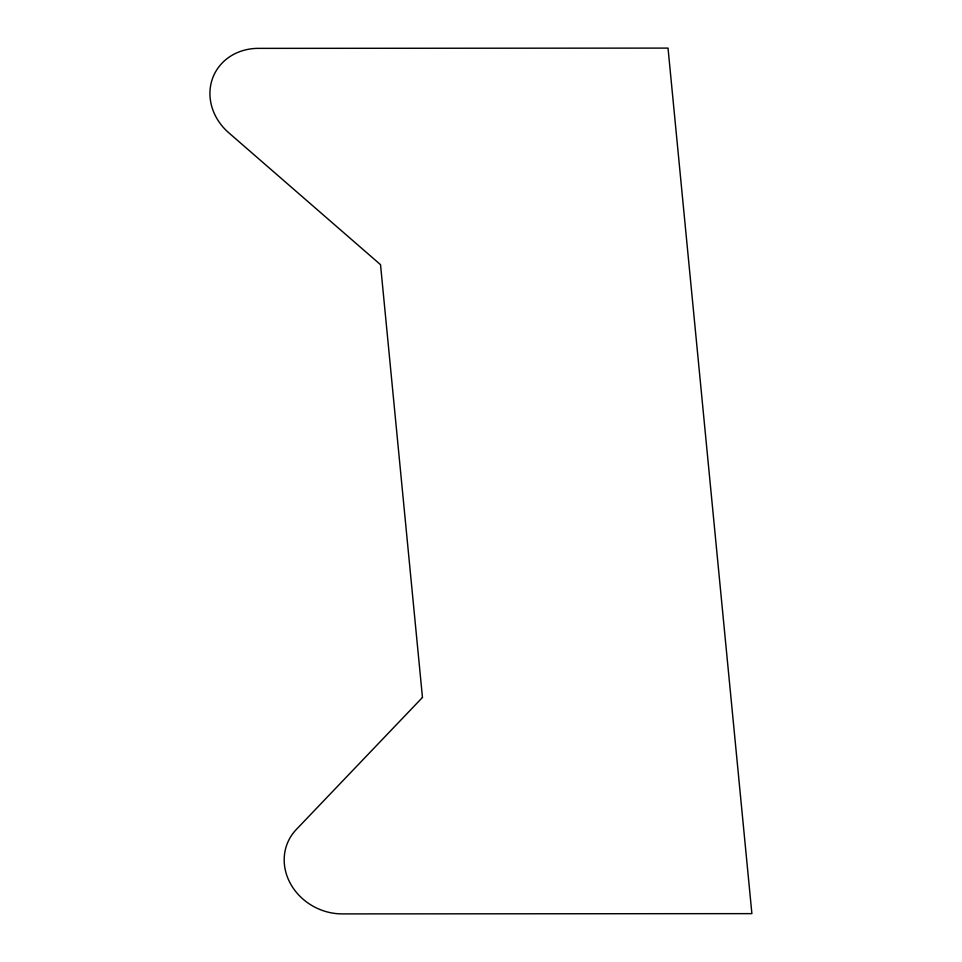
<?xml version="1.0" encoding="UTF-8"?>
<svg xmlns="http://www.w3.org/2000/svg" width="962" height="962" viewBox="0 0 962 962"><rect width="100%" height="100%" fill="white"/><g stroke="black" fill="none" stroke-linecap="round" stroke-linejoin="round"><path stroke-width="1.44" d="M422.462 697.45L296.26 829.545A54.293 48.425 25.8 0 0 290.368 883.489A54.293 48.425 25.8 0 0 342.219 913.9L751.887 913.635L668.025 48.1L258.345 48.365A54.293 48.425 25.8 0 0 212.398 78.824A54.293 48.425 25.8 0 0 228.752 132.768L380.531 264.682L422.462 697.45"/></g></svg>
